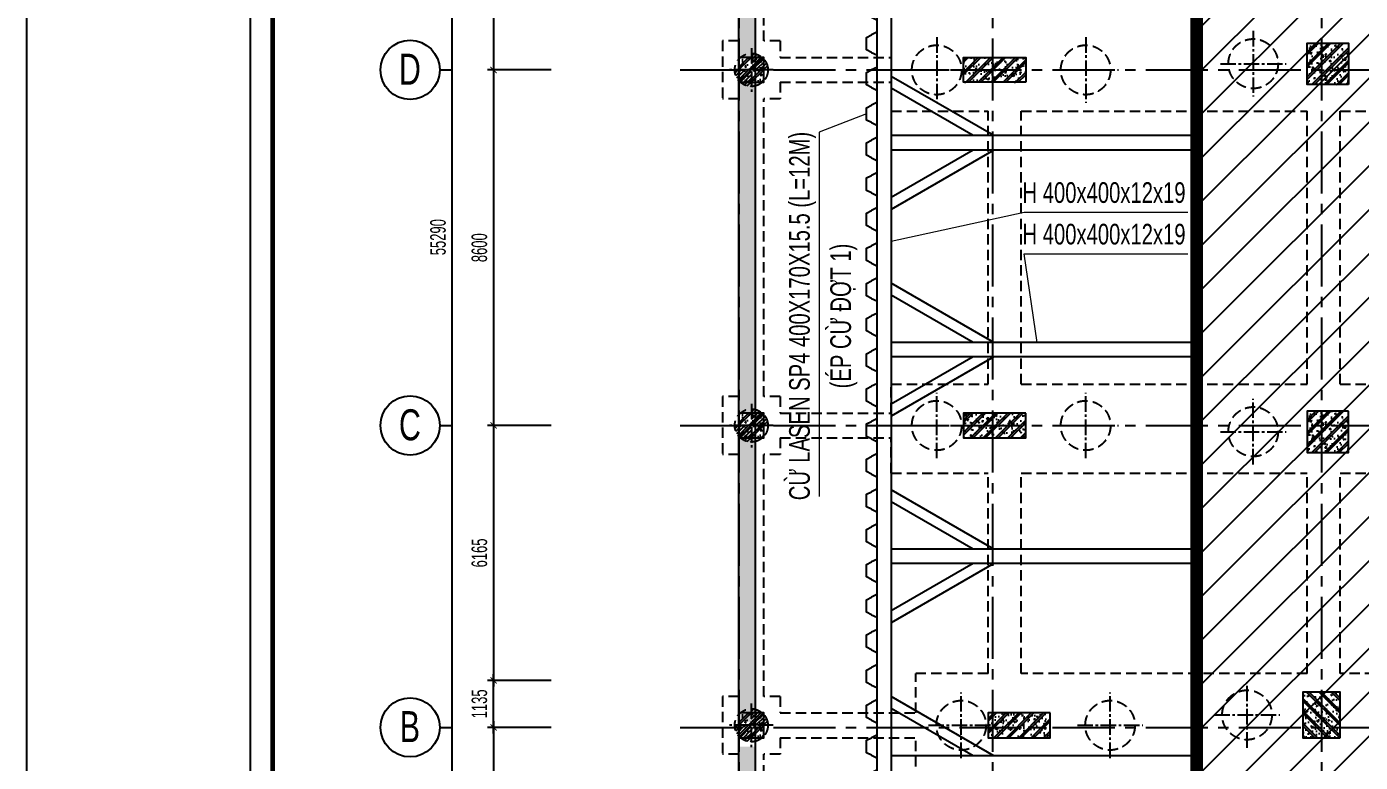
# Model space of a CAD drawing. Extents: x 71 to 3057337, y -14 to 345257.
# Drawn here: x 2905957 to 2938192, y 289360 to 307152 of the extents above; entities that cross this region are included whole.
import ezdxf
from ezdxf.enums import TextEntityAlignment as Align

# ---------------------------------------------------------------- set-up
doc = ezdxf.new("R2010")
doc.units = 0
doc.header["$LTSCALE"] = 1000
doc.header["$MEASUREMENT"] = 0
doc.header["$PDMODE"] = 3
doc.linetypes.add('CENTER2', pattern=[1.125, 0.75, -0.125, 0.125, -0.125])
doc.linetypes.add('HIDDEN', pattern=[0.375, 0.25, -0.125])
doc.layers.get('0').update_dxf_attribs({"linetype": 'CONTINUOUS'})
doc.layers.get('Defpoints').update_dxf_attribs({"linetype": 'CONTINUOUS'})
for name, color, linetype in [('03BORDER', 3, 'CONTINUOUS'), ('12CHI', 1, 'CONTINUOUS'), ('CDC-KHUNGTEN', 7, 'CONTINUOUS'), ('CDC.01.AXIS', 160, 'CENTER2'), ('CDC.02.DIM', 1, 'CONTINUOUS'), ('CDC.04.HIDDEN', 8, 'HIDDEN'), ('CDC.05.STEEL', 4, 'CONTINUOUS'), ('CDC.06.TEXT', 2, 'CONTINUOUS'), ('CDC.09.COLUMN', 4, 'CONTINUOUS'), ('CDC.10.HATCH', 9, 'CONTINUOUS'), ('CDC.14.STEELNUM', 2, 'CONTINUOUS'), ('CDC.16.BIGTEXT', 6, 'CONTINUOUS')]:
    doc.layers.add(name, color=color, linetype=linetype)
doc.layers.add('KCS_CHI', color=1, linetype='CONTINUOUS', lineweight=15)
doc.styles.add('ARIAL', font='arial.ttf', dxfattribs={"width": 0.6})
doc.dimstyles.new('D150', dxfattribs={"dimscale": 150, "dimtxt": 2.5, "dimasz": 1, "dimexe": 1, "dimexo": 0, "dimgap": 1, "dimtad": 1, "dimdec": 0, "dimdsep": 46, "dimtxsty": 'ARIAL', "dimblk": 'ARCHTICK', "dimcen": 1, "dimdle": 1, "dimclrd": 1, "dimclre": 1, "dimclrt": 2, "dimadec": 0, "dimazin": 0, "dimtfac": 0.00072, "dimtdec": 0, "dimtix": 1, "dimtmove": 2, "dimatfit": 3, "dimldrblk": 'ARCHTICK', "dimfxl": 1, "dimtolj": 1, "dimlwd": -1, "dimlwe": -1, "dimarcsym": 0})
pattern_1 = [(50, (-322187.27, 0), (358.63009, -31.376067), [37.5, -412.5]), (355, (-322187.27, 0), (-69.37567, 376.09607), [30, -330]), (100.4514, (-322157.4, -2.6), (289.25469, 344.71977), [31.870095, -350.571056]), (46.1842, (-322187.27, 100), (533.62052, -82.75951), [56.25, -618.75]), (96.6356, (-322142.8, 93.1), (467.33135, 487.05894), [47.80514, -525.8565]), (351.1842, (-322187.3, 100), (467.33097, 487.0593), [45, -495]), (21, (-322137.27, 75), (298.453526, -201.309445), [37.5, -412.5]), (326, (-322137.27, 75), (121.657666, 362.57502), [30, -330]), (71.4514, (-322112.4, 58.22), (420.111314, 161.26525), [31.870095, -350.571056]), (37.5, (-322187.27, 0), (6.079928, 166.446927), [0, -326, 0, -335, 0, -331.25]), (7.5, (-322187.27, 0), (131.534769, 197.205856), [0, -191, 0, -318.5, 0, -126.25]), (327.5, (-322298.77, 0), (266.911218, -11.277436), [0, -125, 0, -390, 0, -517.5]), (317.5, (-322348.77, 0), (291.593085, 50.05249), [0, -162.5, 0, -259, 0, -367.5]), (45, (-322187.27, 0), (-150.26019, 150.26019), []), (45, (-322187.27, 61.25), (-150.26019, 150.26019), [])]

# ---------------------------------------------------------------- blocks, each defined once
blk = doc.blocks.new('_ARCHTICK')
at = {"color": 0, "linetype": 'ByBlock', "const_width": 0.15}
blk.add_lwpolyline([(-0.5, -0.5), (0.5, 0.5)], dxfattribs=at)
blk = doc.blocks.new('*D284')
at = {"layer": 'CDC.02.DIM', "color": 1, "transparency": 16777216}
for p, q in [((2918635, 313406), (2917092, 313406)), ((2917242, 313556), (2917242, 305956)), ((2918635, 306106), (2917092, 306106))]:
    blk.add_line(p, q, dxfattribs=at)
at = {"layer": 'Defpoints', "color": 0, "transparency": 16777216}
for p in [(2918635, 313406), (2917242, 306106), (2918635, 306106)]:
    blk.add_point(p, dxfattribs=at)
at = {"layer": 'CDC.02.DIM', "color": 1, "transparency": 16777216, "xscale": 150, "yscale": 150, "zscale": 150}
for p, rotation in [((2917242, 313406), 90), ((2917242, 306106), 270)]:
    blk.add_blockref('_ARCHTICK', p, dxfattribs=dict(at, rotation=rotation))
at = {"layer": 'CDC.02.DIM', "color": 2, "transparency": 16777216, "insert": (2916900, 309756), "char_height": 375, "attachment_point": 5, "rotation": 90, "style": 'ARIAL'}
blk.add_mtext('\\A1;7300', dxfattribs=at)
blk = doc.blocks.new('*D285')
at = {"layer": 'CDC.02.DIM', "color": 1, "transparency": 16777216}
for p, q in [((2917242, 306256), (2917242, 297356)), ((2918635, 306106), (2917092, 306106)), ((2918635, 297506), (2917092, 297506))]:
    blk.add_line(p, q, dxfattribs=at)
at = {"layer": 'Defpoints', "color": 0, "transparency": 16777216}
for p in [(2918635, 306106), (2917242, 297506), (2918635, 297506)]:
    blk.add_point(p, dxfattribs=at)
at = {"layer": 'CDC.02.DIM', "color": 1, "transparency": 16777216, "xscale": 150, "yscale": 150, "zscale": 150}
for p, rotation in [((2917242, 306106), 90), ((2917242, 297506), 270)]:
    blk.add_blockref('_ARCHTICK', p, dxfattribs=dict(at, rotation=rotation))
at = {"layer": 'CDC.02.DIM', "color": 2, "transparency": 16777216, "insert": (2916900, 301806), "char_height": 375, "attachment_point": 5, "rotation": 90, "style": 'ARIAL'}
blk.add_mtext('\\A1;8600', dxfattribs=at)
blk = doc.blocks.new('*D286')
at = {"layer": 'CDC.02.DIM', "color": 1, "transparency": 16777216}
for p, q in [((2917242, 297656), (2917242, 291191)), ((2918635, 297506), (2917092, 297506)), ((2918635, 291341), (2917092, 291341))]:
    blk.add_line(p, q, dxfattribs=at)
at = {"layer": 'Defpoints', "color": 0, "transparency": 16777216}
for p in [(2918635, 297506), (2917242, 291341), (2918635, 291341)]:
    blk.add_point(p, dxfattribs=at)
at = {"layer": 'CDC.02.DIM', "color": 1, "transparency": 16777216, "xscale": 150, "yscale": 150, "zscale": 150}
for p, rotation in [((2917242, 297506), 90), ((2917242, 291341), 270)]:
    blk.add_blockref('_ARCHTICK', p, dxfattribs=dict(at, rotation=rotation))
at = {"layer": 'CDC.02.DIM', "color": 2, "transparency": 16777216, "insert": (2916900, 294424), "char_height": 375, "attachment_point": 5, "rotation": 90, "style": 'ARIAL'}
blk.add_mtext('\\A1;6165', dxfattribs=at)
blk = doc.blocks.new('*D287')
at = {"layer": 'CDC.02.DIM', "color": 1, "transparency": 16777216}
for p, q in [((2918635, 290206), (2917092, 290206)), ((2917242, 290356), (2917242, 282756)), ((2918635, 282906), (2917092, 282906))]:
    blk.add_line(p, q, dxfattribs=at)
at = {"layer": 'Defpoints', "color": 0, "transparency": 16777216}
for p in [(2918635, 290206), (2917242, 282906), (2918635, 282906)]:
    blk.add_point(p, dxfattribs=at)
at = {"layer": 'CDC.02.DIM', "color": 1, "transparency": 16777216, "xscale": 150, "yscale": 150, "zscale": 150}
for p, rotation in [((2917242, 290206), 90), ((2917242, 282906), 270)]:
    blk.add_blockref('_ARCHTICK', p, dxfattribs=dict(at, rotation=rotation))
at = {"layer": 'CDC.02.DIM', "color": 2, "transparency": 16777216, "insert": (2916900, 286556), "char_height": 375, "attachment_point": 5, "rotation": 90, "style": 'ARIAL'}
blk.add_mtext('\\A1;7300', dxfattribs=at)
blk = doc.blocks.new('*D288')
at = {"layer": 'CDC.02.DIM', "color": 1, "transparency": 16777216}
for p, q in [((2916242, 274266), (2916242, 329857)), ((2918635, 329707), (2916092, 329707)), ((2918635, 274416), (2916092, 274416))]:
    blk.add_line(p, q, dxfattribs=at)
at = {"layer": 'Defpoints', "color": 0, "transparency": 16777216}
for p in [(2916242, 329707), (2918635, 329707), (2918635, 274416)]:
    blk.add_point(p, dxfattribs=at)
at = {"layer": 'CDC.02.DIM', "color": 1, "transparency": 16777216, "xscale": 150, "yscale": 150, "zscale": 150}
for p, rotation in [((2916242, 329707), 90), ((2916242, 274416), 270)]:
    blk.add_blockref('_ARCHTICK', p, dxfattribs=dict(at, rotation=rotation))
at = {"layer": 'CDC.02.DIM', "color": 2, "transparency": 16777216, "insert": (2915900, 302061), "char_height": 375, "attachment_point": 5, "rotation": 90, "style": 'ARIAL'}
blk.add_mtext('\\A1;55290', dxfattribs=at)
blk = doc.blocks.new('*D276')
at = {"layer": 'CDC.02.DIM', "color": 1, "transparency": 16777216}
for p, q in [((2917242, 290056), (2917242, 291491)), ((2918635, 291341), (2917092, 291341)), ((2918635, 290206), (2917092, 290206))]:
    blk.add_line(p, q, dxfattribs=at)
at = {"layer": 'Defpoints', "color": 0, "transparency": 16777216}
for p in [(2917242, 291341), (2918635, 291341), (2918635, 290206)]:
    blk.add_point(p, dxfattribs=at)
at = {"layer": 'CDC.02.DIM', "color": 1, "transparency": 16777216, "xscale": 150, "yscale": 150, "zscale": 150}
for p, rotation in [((2917242, 291341), 90), ((2917242, 290206), 270)]:
    blk.add_blockref('_ARCHTICK', p, dxfattribs=dict(at, rotation=rotation))
at = {"layer": 'CDC.02.DIM', "color": 2, "transparency": 16777216, "insert": (2916900, 290774), "char_height": 375, "attachment_point": 5, "rotation": 90, "style": 'ARIAL'}
blk.add_mtext('\\A1;1135', dxfattribs=at)
blk = doc.blocks.new('7.95M')
at = {"layer": 'CDC.10.HATCH'}
h = blk.add_hatch(dxfattribs=at)
h.set_pattern_fill('CHAU-01', color=256, scale=80, style=0, pattern_type=2)
h.set_pattern_definition([(50, (-322187.27, -95344.57), (573.80815, -50.20171), [60, -660]), (355, (-322187.3, -95344.6), (-111.00107, 601.7537), [48, -528]), (100.4514, (-322139.46, -95348.76), (462.8075, 551.55163), [50.99215, -560.91369]), (46.1842, (-322187.3, -95184.6), (853.79284, -132.4152), [90, -990]), (96.6356, (-322116.1, -95195.6), (747.73016, 779.2943), [76.48823, -841.3704]), (351.1842, (-322187.3, -95184.6), (747.72956, 779.2949), [72, -792]), (21, (-322107.27, -95224.57), (477.52564, -322.09511), [60, -660]), (326, (-322107.3, -95224.6), (194.65227, 580.12004), [48, -528]), (71.4514, (-322067.5, -95251.4), (672.1781, 258.0244), [50.99215, -560.91369]), (37.5, (-322187.27, -95344.57), (9.727884, 266.315083), [0, -521.6, 0, -536, 0, -530]), (7.5, (-322187.27, -95344.57), (210.45563, 315.52937), [0, -305.6, 0, -509.6, 0, -202]), (327.5, (-322365.67, -95344.57), (427.05795, -18.043897), [0, -200, 0, -624, 0, -828]), (317.5, (-322445.67, -95344.57), (466.548935, 80.083986), [0, -260, 0, -414.4, 0, -588]), (45, (-322187.27, -95344.57), (-240.416306, 240.416306), []), (45, (-322187.27, -95246.57), (-240.416306, 240.416306), [])])
h.paths.add_polyline_path([(1412762, -68421), (1412362, -68421), (1412362, -72738), (1412762, -72738)])
h.paths.add_polyline_path([(1412762, -73338), (1412362, -73338), (1412362, -79897), (1412762, -79897)])
h.paths.add_polyline_path([(1412762, -80497), (1412362, -80497), (1412362, -87148), (1412762, -87148)])
h.paths.add_polyline_path([(1412762, -87748), (1412362, -87748), (1412362, -95748), (1412762, -95748)])
h.paths.add_polyline_path([(1412762, -96348), (1412362, -96348), (1412362, -103213), (1412762, -103213)])
h.paths.add_polyline_path([(1412762, -103813), (1412362, -103813), (1412362, -110158), (1412762, -110158)])
h = blk.add_hatch(dxfattribs=at)
h.set_pattern_fill('CHAU-01', color=256, scale=50, style=0, pattern_type=2)
h.set_pattern_definition([(50, (-322487.27, 0), (358.63009, -31.376067), [37.5, -412.5]), (355, (-322487.27, 0), (-69.37567, 376.09607), [30, -330]), (100.4514, (-322457.4, -2.6), (289.25469, 344.71977), [31.870095, -350.571056]), (46.1842, (-322487.27, 100), (533.62052, -82.75951), [56.25, -618.75]), (96.6356, (-322442.8, 93.1), (467.33135, 487.05894), [47.80514, -525.8565]), (351.1842, (-322487.3, 100), (467.33097, 487.0593), [45, -495]), (21, (-322437.27, 75), (298.453526, -201.309445), [37.5, -412.5]), (326, (-322437.27, 75), (121.657666, 362.57502), [30, -330]), (71.4514, (-322412.4, 58.22), (420.111314, 161.26525), [31.870095, -350.571056]), (37.5, (-322487.27, 0), (6.079928, 166.446927), [0, -326, 0, -335, 0, -331.25]), (7.5, (-322487.27, 0), (131.534769, 197.205856), [0, -191, 0, -318.5, 0, -126.25]), (327.5, (-322598.77, 0), (266.911218, -11.277436), [0, -125, 0, -390, 0, -517.5]), (317.5, (-322648.77, 0), (291.593085, 50.05249), [0, -162.5, 0, -259, 0, -367.5]), (45, (-322487.27, 0), (-150.26019, 150.26019), []), (45, (-322487.27, 61.25), (-150.26019, 150.26019), [])])
h.paths.add_polyline_path([(1426442, -86798), (1426092, -86798), (1426092, -87448), (1426442, -87448)])
h.paths.add_polyline_path([(1426442, -87448), (1426092, -87448), (1426092, -87798), (1426442, -87798)])
h.paths.add_polyline_path([(1427092, -87448), (1426442, -87448), (1426442, -87798), (1427092, -87798)])
h.paths.add_polyline_path([(1427092, -86798), (1426442, -86798), (1426442, -87448), (1427092, -87448)])
h = blk.add_hatch(dxfattribs=at)
h.set_pattern_fill('ANSI31', color=256, scale=500, style=0)
h.set_pattern_definition([(45, (-364002.844, -6063.22), (-44.1941738, 44.1941738), [])])
h.paths.add_polyline_path([(1412661, -87048), (1412661, -87448), (1413061, -87448, 0.414214)])
h.paths.add_polyline_path([(1412661, -87448), (1412261, -87448, 0.414214), (1412661, -87848)])
h = blk.add_hatch(dxfattribs=at)
h.set_pattern_fill('CHAU-01', color=256, scale=50, angle=270, style=0, pattern_type=2)
h.set_pattern_definition([(220, (3161718.52, -394468.87), (31.376067, -358.63009), [37.5, -412.5]), (275, (3161718.5, -394468.87), (-376.09607, 69.37567), [30, -330]), (169.5486, (3161721.13, -394498.76), (-344.71977, -289.25469), [31.870095, -350.571056]), (223.8158, (3161618.5, -394468.87), (82.75951, -533.62052), [56.25, -618.75]), (173.3644, (3161625.4, -394513.34), (-487.05894, -467.33135), [47.80514, -525.8565]), (278.8158, (3161618.5, -394468.9), (-487.0593, -467.33097), [45, -495]), (249, (3161643.52, -394518.87), (201.309445, -298.453526), [37.5, -412.5]), (304, (3161643.5, -394518.87), (-362.57502, -121.657666), [30, -330]), (198.5486, (3161660.3, -394543.74), (-161.26525, -420.111314), [31.870095, -350.571056]), (232.5, (3161718.52, -394468.87), (-166.446927, -6.079928), [0, -326, 0, -335, 0, -331.25]), (262.5, (3161718.52, -394468.87), (-197.205856, -131.534769), [0, -191, 0, -318.5, 0, -126.25]), (302.5, (3161718.52, -394357.37), (11.277436, -266.911218), [0, -125, 0, -390, 0, -517.5]), (312.5, (3161718.52, -394307.37), (-50.05249, -291.593085), [0, -162.5, 0, -259, 0, -367.5]), (225, (3161718.52, -394468.87), (-150.26019, 150.26019), []), (225, (3161657.27, -394468.87), (-150.26019, 150.26019), [])])
h.paths.add_polyline_path([(1412362, -87748), (1412962, -87748), (1412962, -87148), (1412362, -87148)])
h = blk.add_hatch(dxfattribs=at)
h.set_pattern_fill('CHAU-01', color=256, scale=50, style=0, pattern_type=2)
h.set_pattern_definition(pattern_1)
h.paths.add_polyline_path([(1419292, -87748), (1417902, -87748), (1417902, -87398), (1419292, -87398)])
h.paths.add_polyline_path([(1419292, -87398), (1417902, -87398), (1417902, -87148), (1419292, -87148)])
h.paths.add_polyline_path([(1417902, -87398), (1417792, -87398), (1417792, -87148), (1417902, -87148)])
h.paths.add_polyline_path([(1417902, -87748), (1417792, -87748), (1417792, -87398), (1417902, -87398)])
h = blk.add_hatch(dxfattribs=at)
h.set_pattern_fill('ANSI31', color=256, scale=500, style=0)
h.set_pattern_definition([(45, (-364002.84, -14663.35), (-44.1941738, 44.1941738), [])])
h.paths.add_polyline_path([(1412661, -95648), (1412661, -96048), (1413061, -96048, 0.414214)])
h.paths.add_polyline_path([(1412661, -96048), (1412261, -96048, 0.414214), (1412661, -96448)])
h = blk.add_hatch(dxfattribs=at)
h.set_pattern_fill('CHAU-01', color=256, scale=50, style=0, pattern_type=2)
h.set_pattern_definition([(50, (-322487.27, -8900), (358.63009, -31.376067), [37.5, -412.5]), (355, (-322487.27, -8900), (-69.37567, 376.09607), [30, -330]), (100.4514, (-322457.4, -8902.6), (289.25469, 344.71977), [31.870095, -350.571056]), (46.1842, (-322487.27, -8800), (533.62052, -82.75951), [56.25, -618.75]), (96.6356, (-322442.8, -8806.9), (467.33135, 487.05894), [47.80514, -525.8565]), (351.1842, (-322487.3, -8800), (467.33097, 487.0593), [45, -495]), (21, (-322437.27, -8825), (298.453526, -201.309445), [37.5, -412.5]), (326, (-322437.27, -8825), (121.657666, 362.57502), [30, -330]), (71.4514, (-322412.4, -8841.78), (420.111314, 161.26525), [31.870095, -350.571056]), (37.5, (-322487.27, -8900), (6.079928, 166.446927), [0, -326, 0, -335, 0, -331.25]), (7.5, (-322487.27, -8900), (131.534769, 197.205856), [0, -191, 0, -318.5, 0, -126.25]), (327.5, (-322598.77, -8900), (266.911218, -11.277436), [0, -125, 0, -390, 0, -517.5]), (317.5, (-322648.77, -8900), (291.593085, 50.05249), [0, -162.5, 0, -259, 0, -367.5]), (45, (-322487.27, -8900), (-150.26019, 150.26019), []), (45, (-322487.27, -8838.75), (-150.26019, 150.26019), [])])
h.paths.add_polyline_path([(1426442, -95698), (1426092, -95698), (1426092, -96348), (1426442, -96348)])
h.paths.add_polyline_path([(1426442, -96348), (1426092, -96348), (1426092, -96698), (1426442, -96698)])
h.paths.add_polyline_path([(1427092, -96348), (1426442, -96348), (1426442, -96698), (1427092, -96698)])
h.paths.add_polyline_path([(1427092, -95698), (1426442, -95698), (1426442, -96348), (1427092, -96348)])
h = blk.add_hatch(dxfattribs=at)
h.set_pattern_fill('CHAU-01', color=256, scale=50, angle=270, style=0, pattern_type=2)
h.set_pattern_definition([(220, (3161718.52, -403069), (31.376067, -358.63009), [37.5, -412.5]), (275, (3161718.5, -403069), (-376.09607, 69.37567), [30, -330]), (169.5486, (3161721.13, -403098.9), (-344.71977, -289.25469), [31.870095, -350.571056]), (223.8158, (3161618.5, -403069), (82.75951, -533.62052), [56.25, -618.75]), (173.3644, (3161625.4, -403113.47), (-487.05894, -467.33135), [47.80514, -525.8565]), (278.8158, (3161618.5, -403069), (-487.0593, -467.33097), [45, -495]), (249, (3161643.52, -403119), (201.309445, -298.453526), [37.5, -412.5]), (304, (3161643.5, -403119), (-362.57502, -121.657666), [30, -330]), (198.5486, (3161660.3, -403143.87), (-161.26525, -420.111314), [31.870095, -350.571056]), (232.5, (3161718.52, -403069), (-166.446927, -6.079928), [0, -326, 0, -335, 0, -331.25]), (262.5, (3161718.52, -403069), (-197.205856, -131.534769), [0, -191, 0, -318.5, 0, -126.25]), (302.5, (3161718.52, -402957.5), (11.277436, -266.911218), [0, -125, 0, -390, 0, -517.5]), (312.5, (3161718.52, -402907.5), (-50.05249, -291.593085), [0, -162.5, 0, -259, 0, -367.5]), (225, (3161718.52, -403069), (-150.26019, 150.26019), []), (225, (3161657.27, -403069), (-150.26019, 150.26019), [])])
h.paths.add_polyline_path([(1412362, -96348), (1412962, -96348), (1412962, -95748), (1412362, -95748)])
h = blk.add_hatch(dxfattribs=at)
h.set_pattern_fill('CHAU-01', color=256, scale=50, style=0, pattern_type=2)
h.set_pattern_definition(pattern_1)
h.paths.add_polyline_path([(1419292, -95748), (1417902, -95748), (1417902, -96098), (1419292, -96098)])
h.paths.add_polyline_path([(1419292, -96098), (1417902, -96098), (1417902, -96348), (1419292, -96348)])
h.paths.add_polyline_path([(1417902, -96098), (1417792, -96098), (1417792, -96348), (1417902, -96348)])
h.paths.add_polyline_path([(1417902, -95748), (1417792, -95748), (1417792, -96098), (1417902, -96098)])
h = blk.add_hatch(dxfattribs=at)
h.set_pattern_fill('CHAU-01', color=256, scale=50, style=0, pattern_type=2)
h.set_pattern_definition([(310, (-338987.27, -183495.4), (358.63009, 31.376067), [37.5, -412.5]), (5, (-338987.27, -183495.4), (-69.37567, -376.09607), [30, -330]), (259.5486, (-338957.4, -183492.77), (289.25469, -344.71977), [31.870095, -350.571056]), (313.8158, (-338987.27, -183595.4), (533.62052, 82.75951), [56.25, -618.75]), (263.3644, (-338942.8, -183588.5), (467.33135, -487.05894), [47.80514, -525.8565]), (8.8158, (-338987.3, -183595.4), (467.33097, -487.0593), [45, -495]), (339, (-338937.27, -183570.4), (298.453526, 201.309445), [37.5, -412.5]), (34, (-338937.27, -183570.4), (121.657666, -362.57502), [30, -330]), (288.5486, (-338912.4, -183553.6), (420.111314, -161.26525), [31.870095, -350.571056]), (322.5, (-338987.27, -183495.39), (6.079928, -166.446927), [0, -326, 0, -335, 0, -331.25]), (352.5, (-338987.27, -183495.39), (131.534769, -197.205856), [0, -191, 0, -318.5, 0, -126.25]), (32.5, (-339098.77, -183495.39), (266.911218, 11.277436), [0, -125, 0, -390, 0, -517.5]), (42.5, (-339148.77, -183495.39), (291.593085, -50.05249), [0, -162.5, 0, -259, 0, -367.5]), (315, (-338987.27, -183495.39), (-150.26019, -150.26019), []), (315, (-338987.27, -183556.64), (-150.26019, -150.26019), [])])
h.paths.add_polyline_path([(1426442, -103598), (1425992, -103598), (1425992, -103348), (1426442, -103348)])
h.paths.add_polyline_path([(1426442, -103348), (1425992, -103348), (1425992, -102498), (1426442, -102498)])
h.paths.add_polyline_path([(1426892, -103348), (1426442, -103348), (1426442, -102498), (1426892, -102498)])
h.paths.add_polyline_path([(1426892, -103598), (1426442, -103598), (1426442, -103348), (1426892, -103348)])
h = blk.add_hatch(dxfattribs=at)
h.set_pattern_fill('ANSI31', color=256, scale=500, style=0)
h.set_pattern_definition([(45, (-364003.82, -21913.464), (-44.1941738, 44.1941738), [])])
h.paths.add_polyline_path([(1412660, -102898), (1412660, -103298), (1413060, -103298, 0.414214)])
h.paths.add_polyline_path([(1412660, -103298), (1412260, -103298, 0.414214), (1412660, -103698)])
h = blk.add_hatch(dxfattribs=at)
h.set_pattern_fill('CHAU-01', color=256, scale=50, angle=270, style=0, pattern_type=2)
h.set_pattern_definition([(220, (3161717.54, -410319.12), (31.376067, -358.63009), [37.5, -412.5]), (275, (3161717.54, -410319.1), (-376.09607, 69.37567), [30, -330]), (169.5486, (3161720.15, -410349), (-344.71977, -289.25469), [31.870095, -350.571056]), (223.8158, (3161617.54, -410319.1), (82.75951, -533.62052), [56.25, -618.75]), (173.3644, (3161624.44, -410363.6), (-487.05894, -467.33135), [47.80514, -525.8565]), (278.8158, (3161617.54, -410319.1), (-487.0593, -467.33097), [45, -495]), (249, (3161642.54, -410369.12), (201.309445, -298.453526), [37.5, -412.5]), (304, (3161642.54, -410369.1), (-362.57502, -121.657666), [30, -330]), (198.5486, (3161659.3, -410394), (-161.26525, -420.111314), [31.870095, -350.571056]), (232.5, (3161717.54, -410319.12), (-166.446927, -6.079928), [0, -326, 0, -335, 0, -331.25]), (262.5, (3161717.54, -410319.12), (-197.205856, -131.534769), [0, -191, 0, -318.5, 0, -126.25]), (302.5, (3161717.54, -410207.62), (11.277436, -266.911218), [0, -125, 0, -390, 0, -517.5]), (312.5, (3161717.54, -410157.62), (-50.05249, -291.593085), [0, -162.5, 0, -259, 0, -367.5]), (225, (3161717.54, -410319.12), (-150.26019, 150.26019), []), (225, (3161656.29, -410319.12), (-150.26019, 150.26019), [])])
h.paths.add_polyline_path([(1412361, -103598), (1412961, -103598), (1412961, -102998), (1412361, -102998)])
h = blk.add_hatch(dxfattribs=at)
h.set_pattern_fill('CHAU-01', color=256, scale=50, style=0, pattern_type=2)
h.set_pattern_definition(pattern_1)
h.paths.add_polyline_path([(1419883, -102998), (1418492, -102998), (1418492, -103348), (1419883, -103348)])
h.paths.add_polyline_path([(1419883, -103348), (1418492, -103348), (1418492, -103598), (1419883, -103598)])
h.paths.add_polyline_path([(1418492, -103348), (1418383, -103348), (1418383, -103598), (1418492, -103598)])
h.paths.add_polyline_path([(1418492, -102998), (1418383, -102998), (1418383, -103348), (1418492, -103348)])
at = {"layer": 'CDC.01.AXIS', "ltscale": 2}
for p, q in [((1412362, -61938), (1412362, -120474)), ((1418492, -61938), (1418492, -120474)), ((1426442, -61938), (1426442, -120474)), ((1410944, -87448), (1517957, -87448)), ((1410944, -96048), (1517957, -96048)), ((1410944, -103348), (1517957, -103348))]:
    blk.add_line(p, q, dxfattribs=at)
at = {"layer": 'CDC.01.AXIS', "ltscale": 0.5}
for p, q in [((1417142, -86656), (1417142, -88240)), ((1420742, -86656), (1420742, -88240)), ((1424792, -86506), (1424792, -88090)), ((1412661, -86920), (1412661, -87976)), ((1424000, -87298), (1425584, -87298)), ((1413189, -87448), (1412133, -87448)), ((1416350, -87448), (1417934, -87448)), ((1419950, -87448), (1421534, -87448)), ((1417142, -96840), (1417142, -95256)), ((1420742, -96840), (1420742, -95256)), ((1424792, -96990), (1424792, -95406)), ((1412661, -95520), (1412661, -96576)), ((1413189, -96048), (1412133, -96048)), ((1416350, -96048), (1417934, -96048)), ((1419950, -96048), (1421534, -96048)), ((1424000, -96198), (1425584, -96198)), ((1417733, -104090), (1417733, -102506)), ((1421333, -104090), (1421333, -102506)), ((1424642, -103840), (1424642, -102256)), ((1412660, -102770), (1412660, -103826)), ((1423850, -103048), (1425434, -103048)), ((1413188, -103298), (1412132, -103298)), ((1416941, -103298), (1418525, -103298)), ((1420541, -103298), (1422125, -103298))]:
    blk.add_line(p, q, dxfattribs=at)
at = {"layer": 'CDC.04.HIDDEN'}
for p, q in [((1412962, -86748), (1412962, -80898)), ((1416042, -86298), (1416042, -87148)), ((1412362, -86748), (1411961, -86748)), ((1411961, -86748), (1411961, -88148)), ((1413361, -86748), (1412962, -86748)), ((1413361, -86748), (1413361, -87148)), ((1413361, -87148), (1416042, -87148)), ((1413361, -87748), (1413361, -88148)), ((1413361, -87748), (1416042, -87748)), ((1416042, -87748), (1416042, -88448)), ((1412362, -88148), (1411961, -88148)), ((1413361, -88148), (1412962, -88148)), ((1412962, -95348), (1412962, -88148)), ((1416042, -88448), (1418382, -88448)), ((1418382, -95048), (1418382, -88448)), ((1419182, -95048), (1419182, -88448)), ((1419182, -88448), (1426092, -88448)), ((1426092, -95048), (1426092, -88448)), ((1426892, -95048), (1426892, -88448)), ((1426892, -88448), (1429392, -88448)), ((1416042, -95748), (1416042, -95048)), ((1416042, -95048), (1418382, -95048)), ((1419182, -95048), (1426092, -95048)), ((1426892, -95048), (1429392, -95048)), ((1412362, -95348), (1411961, -95348)), ((1411961, -95348), (1411961, -96748)), ((1413361, -95348), (1412962, -95348)), ((1413361, -95348), (1413361, -95748)), ((1413361, -95748), (1416042, -95748)), ((1413361, -96348), (1413361, -96748)), ((1413361, -96348), (1416042, -96348)), ((1416042, -97198), (1416042, -96348)), ((1412362, -96748), (1411961, -96748)), ((1413361, -96748), (1412962, -96748)), ((1412962, -102598), (1412962, -96748)), ((1416042, -97198), (1418382, -97198)), ((1418382, -102048), (1418382, -97198)), ((1419182, -102048), (1419182, -97198)), ((1419182, -97198), (1426092, -97198)), ((1426092, -102048), (1426092, -97198)), ((1426892, -102048), (1426892, -97198)), ((1426892, -97198), (1429392, -97198)), ((1416633, -102998), (1416633, -102048)), ((1418382, -102048), (1416633, -102048)), ((1426092, -102048), (1419182, -102048)), ((1429242, -102048), (1426892, -102048)), ((1412362, -102598), (1411960, -102598)), ((1411960, -102598), (1411960, -103998)), ((1413360, -102598), (1412962, -102598)), ((1413360, -102598), (1413360, -102998)), ((1413360, -102998), (1416633, -102998)), ((1413360, -103598), (1413360, -103998)), ((1413360, -103598), (1416633, -103598)), ((1416633, -104298), (1416633, -103598)), ((1412362, -103998), (1411960, -103998)), ((1413360, -103998), (1412962, -103998)), ((1412962, -109758), (1412962, -103998))]:
    blk.add_line(p, q, dxfattribs=at)
for centre, radius in [((1424792, -87298), 600), ((1417142, -87448), 600), ((1420742, -87448), 600), ((1412661, -87448), 400), ((1412661, -96048), 400), ((1417142, -96048), 600), ((1420742, -96048), 600), ((1424792, -96198), 600), ((1424642, -103048), 600), ((1417733, -103298), 600), ((1421333, -103298), 600), ((1412660, -103298), 400)]:
    blk.add_circle(centre, radius, dxfattribs=at)
at = {"layer": 'CDC.09.COLUMN'}
for p, q in [((1412362, -119137), (1412362, -67821)), ((1412762, -118537), (1412762, -67979))]:
    blk.add_line(p, q, dxfattribs=at)
at = {"layer": 'CDC.09.COLUMN', "ltscale": 2000}
for points in [[(1427092, -87798), (1426092, -87798), (1426092, -86798), (1427092, -86798)], [(1412362, -87148), (1412362, -87748), (1412962, -87748), (1412962, -87148)], [(1419292, -87748), (1417792, -87748), (1417792, -87148), (1419292, -87148)], [(1427092, -95698), (1426092, -95698), (1426092, -96698), (1427092, -96698)], [(1412362, -95748), (1412362, -96348), (1412962, -96348), (1412962, -95748)], [(1419292, -95748), (1417792, -95748), (1417792, -96348), (1419292, -96348)], [(1426892, -103598), (1426892, -102498), (1425992, -102498), (1425992, -103598)], [(1412361, -102998), (1412361, -103598), (1412961, -103598), (1412961, -102998)], [(1419883, -102998), (1418383, -102998), (1418383, -103598), (1419883, -103598)]]:
    blk.add_lwpolyline(points, close=True, dxfattribs=at)
blk = doc.blocks.new('KHUNG TEN')
at = {"layer": 'CDC-KHUNGTEN', "color": 8}
blk.add_lwpolyline([(75096, 1100), (83000, 1100), (83000, 58300), (3000, 58300), (3000, 1100), (75096, 1100)], dxfattribs=at)
at = {"layer": 'CDC-KHUNGTEN', "color": 255, "lineweight": 60}
blk.add_lwpolyline([(74900, 1400), (74900, 58000), (3300, 58000), (3300, 1400), (74900, 1400)], close=True, dxfattribs=at)
at = {"layer": 'Defpoints', "color": 1, "ltscale": 0.2}
blk.add_lwpolyline([(0, 0), (0, 59400), (84100, 59400), (84100, 0), (0, 0)], close=True, dxfattribs=at)

msp = doc.modelspace()

# ---------------------------------------------------------------- hatches: boundary and pattern name
at = {"layer": 'CDC.10.HATCH'}
h = msp.add_hatch(dxfattribs=at)
h.set_pattern_fill('ANSI31', color=256, scale=6000, style=0)
h.set_pattern_definition([(45, (6046.44, 116416.5), (-530.33009, 530.33009), [])])
h.paths.add_polyline_path([(3014304.1, 316190.9), (2934235.7, 316190.9), (2934235.7, 287145.7), (3014304.1, 287145.7)])
h.paths.add_polyline_path([(2958056.3, 300307.1), (2989134.8, 300307.1), (2989134.8, 303623.8), (2958056.3, 303623.8)], flags=24)

# ---------------------------------------------------------------- linework, layer by layer
at = {"layer": '12CHI'}
for p, q in [((2915940, 306106.3), (2916241.9, 306106.3)), ((2915940, 297506.3), (2916241.9, 297506.3)), ((2915940, 290206.3), (2916241.9, 290206.3))]:
    msp.add_line(p, q, dxfattribs=at)
for centre in [(2915224.2, 306106.3), (2915224.2, 297506.3), (2915224.2, 290206.3)]:
    msp.add_circle(centre, 715.9, dxfattribs=at)
at = {"layer": 'CDC.05.STEEL', "linetype": 'Continuous'}
for p, q in [((2926504.2, 324116), (2926504.2, 279496.5)), ((2926854.2, 323766), (2926854.2, 279846.5))]:
    msp.add_line(p, q, dxfattribs=at)
at = {"layer": 'CDC.05.STEEL', "color": 4}
for p, q in [((2929337.3, 304516.9), (2926854.2, 305949.7)), ((2928837, 304516.9), (2926854.2, 305661.1)), ((2934235.7, 304516.9), (2926854.2, 304516.9)), ((2934235.7, 304166.9), (2926854.2, 304166.9)), ((2928837, 304166.9), (2926854.2, 303022.8)), ((2929337.3, 304166.9), (2926854.2, 302734.2)), ((2929337.3, 299516.9), (2926854.2, 300949.7)), ((2928837, 299516.9), (2926854.2, 300661.1)), ((2934235.7, 299516.9), (2926854.2, 299516.9)), ((2934235.7, 299166.9), (2926854.2, 299166.9)), ((2928837, 299166.9), (2926854.2, 298022.8)), ((2929337.3, 299166.9), (2926854.2, 297734.2)), ((2929337.3, 294516.9), (2926854.2, 295949.7)), ((2928837, 294516.9), (2926854.2, 295661.1)), ((2934235.7, 294516.9), (2926854.2, 294516.9)), ((2934235.7, 294166.9), (2926854.2, 294166.9)), ((2928837, 294166.9), (2926854.2, 293022.8)), ((2929337.3, 294166.9), (2926854.2, 292734.2)), ((2929337.3, 289516.9), (2926854.2, 290949.7)), ((2928837, 289516.9), (2926854.2, 290661.1)), ((2934235.7, 289516.9), (2926854.2, 289516.9))]:
    msp.add_line(p, q, dxfattribs=at)
at = {"layer": 'CDC.05.STEEL', "color": 4, "ltscale": 1000}
for points in [[(2926379.2, 307380.6), (2926504.2, 307318.1), (2926504.2, 307318.1), (2926504.2, 307018.1), (2926504.2, 307018.1), (2926379.2, 306955.6)], [(2926379.2, 306530.6), (2926254.2, 306593.1), (2926254.2, 306593.1), (2926254.2, 306893.1), (2926254.2, 306893.1), (2926379.2, 306955.6)], [(2926379.2, 306530.6), (2926254.2, 306593.1), (2926254.2, 306593.1), (2926254.2, 306893.1), (2926254.2, 306893.1), (2926379.2, 306955.6)], [(2926379.2, 306530.6), (2926504.2, 306468.1), (2926504.2, 306468.1), (2926504.2, 306168.1), (2926504.2, 306168.1), (2926379.2, 306105.6)], [(2926379.2, 305680.6), (2926254.2, 305743.1), (2926254.2, 305743.1), (2926254.2, 306043.1), (2926254.2, 306043.1), (2926379.2, 306105.6)], [(2926379.2, 305680.6), (2926504.2, 305618.1), (2926504.2, 305618.1), (2926504.2, 305318.1), (2926504.2, 305318.1), (2926379.2, 305255.6)], [(2926379.2, 304830.6), (2926254.2, 304893.1), (2926254.2, 304893.1), (2926254.2, 305193.1), (2926254.2, 305193.1), (2926379.2, 305255.6)], [(2926379.2, 304830.6), (2926504.2, 304768.1), (2926504.2, 304768.1), (2926504.2, 304468.1), (2926504.2, 304468.1), (2926379.2, 304405.6)], [(2926379.2, 303980.6), (2926254.2, 304043.1), (2926254.2, 304043.1), (2926254.2, 304343.1), (2926254.2, 304343.1), (2926379.2, 304405.6)], [(2926379.2, 303980.6), (2926504.2, 303918.1), (2926504.2, 303918.1), (2926504.2, 303618.1), (2926504.2, 303618.1), (2926379.2, 303555.6)], [(2926379.2, 303130.6), (2926254.2, 303193.1), (2926254.2, 303193.1), (2926254.2, 303493.1), (2926254.2, 303493.1), (2926379.2, 303555.6)], [(2926379.2, 303130.6), (2926504.2, 303068.1), (2926504.2, 303068.1), (2926504.2, 302768.1), (2926504.2, 302768.1), (2926379.2, 302705.6)], [(2926379.2, 303130.6), (2926504.2, 303068.1), (2926504.2, 303068.1), (2926504.2, 302768.1), (2926504.2, 302768.1), (2926379.2, 302705.6)], [(2926379.2, 302280.6), (2926254.2, 302343.1), (2926254.2, 302343.1), (2926254.2, 302643.1), (2926254.2, 302643.1), (2926379.2, 302705.6)], [(2926379.2, 302280.6), (2926254.2, 302343.1), (2926254.2, 302343.1), (2926254.2, 302643.1), (2926254.2, 302643.1), (2926379.2, 302705.6)], [(2926379.2, 302280.6), (2926254.2, 302343.1), (2926254.2, 302343.1), (2926254.2, 302643.1), (2926254.2, 302643.1), (2926379.2, 302705.6)], [(2926504.2, 302949.3), (2926504.2, 302768.1), (2926504.2, 302768.1), (2926379.2, 302705.6)], [(2926379.2, 302280.6), (2926504.2, 302218.1), (2926504.2, 302218.1), (2926504.2, 301918.1), (2926504.2, 301918.1), (2926379.2, 301855.6)], [(2926379.2, 302280.6), (2926504.2, 302218.1), (2926504.2, 302218.1), (2926504.2, 301918.1), (2926504.2, 301918.1), (2926379.2, 301855.6)], [(2926379.2, 301430.6), (2926254.2, 301493.1), (2926254.2, 301493.1), (2926254.2, 301793.1), (2926254.2, 301793.1), (2926379.2, 301855.6)], [(2926379.2, 301430.6), (2926504.2, 301368.1), (2926504.2, 301368.1), (2926504.2, 301068.1), (2926504.2, 301068.1), (2926379.2, 301005.6)], [(2926379.2, 300580.6), (2926254.2, 300643.1), (2926254.2, 300643.1), (2926254.2, 300943.1), (2926254.2, 300943.1), (2926379.2, 301005.6)], [(2926379.2, 300580.6), (2926254.2, 300643.1), (2926254.2, 300643.1), (2926254.2, 300943.1), (2926254.2, 300943.1), (2926379.2, 301005.6)], [(2926379.2, 300580.6), (2926504.2, 300518.1), (2926504.2, 300518.1), (2926504.2, 300218.1), (2926504.2, 300218.1), (2926379.2, 300155.6)], [(2926379.2, 299730.6), (2926254.2, 299793.1), (2926254.2, 299793.1), (2926254.2, 300093.1), (2926254.2, 300093.1), (2926379.2, 300155.6)], [(2926379.2, 299730.6), (2926504.2, 299668.1), (2926504.2, 299668.1), (2926504.2, 299368.1), (2926504.2, 299368.1), (2926379.2, 299305.6)], [(2926379.2, 298880.6), (2926254.2, 298943.1), (2926254.2, 298943.1), (2926254.2, 299243.1), (2926254.2, 299243.1), (2926379.2, 299305.6)], [(2926379.2, 298880.6), (2926504.2, 298818.1), (2926504.2, 298818.1), (2926504.2, 298518.1), (2926504.2, 298518.1), (2926379.2, 298455.6)], [(2926379.2, 298030.6), (2926254.2, 298093.1), (2926254.2, 298093.1), (2926254.2, 298393.1), (2926254.2, 298393.1), (2926379.2, 298455.6)], [(2926379.2, 298030.6), (2926504.2, 297968.1), (2926504.2, 297968.1), (2926504.2, 297668.1), (2926504.2, 297668.1), (2926379.2, 297605.6)], [(2926379.2, 297180.6), (2926254.2, 297243.1), (2926254.2, 297243.1), (2926254.2, 297543.1), (2926254.2, 297543.1), (2926379.2, 297605.6)], [(2926379.2, 297180.6), (2926504.2, 297118.1), (2926504.2, 297118.1), (2926504.2, 296818.1), (2926504.2, 296818.1), (2926379.2, 296755.6)], [(2926379.2, 297180.6), (2926504.2, 297118.1), (2926504.2, 297118.1), (2926504.2, 296818.1), (2926504.2, 296818.1), (2926379.2, 296755.6)], [(2926504.2, 296999.3), (2926504.2, 296818.1), (2926504.2, 296818.1), (2926379.2, 296755.6)], [(2926504.2, 296999.3), (2926504.2, 296818.1), (2926504.2, 296818.1), (2926379.2, 296755.6)], [(2926379.2, 296330.6), (2926254.2, 296393.1), (2926254.2, 296393.1), (2926254.2, 296693.1), (2926254.2, 296693.1), (2926379.2, 296755.6)], [(2926379.2, 296330.6), (2926254.2, 296393.1), (2926254.2, 296393.1), (2926254.2, 296693.1), (2926254.2, 296693.1), (2926379.2, 296755.6)], [(2926379.2, 296330.6), (2926254.2, 296393.1), (2926254.2, 296393.1), (2926254.2, 296693.1), (2926254.2, 296693.1), (2926379.2, 296755.6)], [(2926379.2, 296330.6), (2926254.2, 296393.1), (2926254.2, 296393.1), (2926254.2, 296693.1), (2926254.2, 296693.1), (2926379.2, 296755.6)], [(2926379.2, 296330.6), (2926504.2, 296268.1), (2926504.2, 296268.1), (2926504.2, 295968.1), (2926504.2, 295968.1), (2926379.2, 295905.6)], [(2926379.2, 295480.6), (2926254.2, 295543.1), (2926254.2, 295543.1), (2926254.2, 295843.1), (2926254.2, 295843.1), (2926379.2, 295905.6)], [(2926379.2, 295480.6), (2926504.2, 295418.1), (2926504.2, 295418.1), (2926504.2, 295118.1), (2926504.2, 295118.1), (2926379.2, 295055.6)], [(2926379.2, 294630.6), (2926254.2, 294693.1), (2926254.2, 294693.1), (2926254.2, 294993.1), (2926254.2, 294993.1), (2926379.2, 295055.6)], [(2926379.2, 294630.6), (2926504.2, 294568.1), (2926504.2, 294568.1), (2926504.2, 294268.1), (2926504.2, 294268.1), (2926379.2, 294205.6)], [(2926379.2, 293780.6), (2926254.2, 293843.1), (2926254.2, 293843.1), (2926254.2, 294143.1), (2926254.2, 294143.1), (2926379.2, 294205.6)], [(2926379.2, 293780.6), (2926504.2, 293718.1), (2926504.2, 293718.1), (2926504.2, 293418.1), (2926504.2, 293418.1), (2926379.2, 293355.6)], [(2926379.2, 292930.6), (2926254.2, 292993.1), (2926254.2, 292993.1), (2926254.2, 293293.1), (2926254.2, 293293.1), (2926379.2, 293355.6)], [(2926379.2, 292930.6), (2926504.2, 292868.1), (2926504.2, 292868.1), (2926504.2, 292568.1), (2926504.2, 292568.1), (2926379.2, 292505.6)], [(2926379.2, 292080.6), (2926254.2, 292143.1), (2926254.2, 292143.1), (2926254.2, 292443.1), (2926254.2, 292443.1), (2926379.2, 292505.6)], [(2926379.2, 292080.6), (2926254.2, 292143.1), (2926254.2, 292143.1), (2926254.2, 292443.1), (2926254.2, 292443.1), (2926379.2, 292505.6)], [(2926379.2, 292080.6), (2926504.2, 292018.1), (2926504.2, 292018.1), (2926504.2, 291718.1), (2926504.2, 291718.1), (2926379.2, 291655.6)], [(2926379.2, 291230.6), (2926254.2, 291293.1), (2926254.2, 291293.1), (2926254.2, 291593.1), (2926254.2, 291593.1), (2926379.2, 291655.6)], [(2926379.2, 291230.6), (2926504.2, 291168.1), (2926504.2, 291168.1), (2926504.2, 290868.1), (2926504.2, 290868.1), (2926379.2, 290805.6)], [(2926379.2, 290380.6), (2926254.2, 290443.1), (2926254.2, 290443.1), (2926254.2, 290743.1), (2926254.2, 290743.1), (2926379.2, 290805.6)], [(2926379.2, 290380.6), (2926504.2, 290318.1), (2926504.2, 290318.1), (2926504.2, 290018.1), (2926504.2, 290018.1), (2926379.2, 289955.6)], [(2926379.2, 289530.6), (2926254.2, 289593.1), (2926254.2, 289593.1), (2926254.2, 289893.1), (2926254.2, 289893.1), (2926379.2, 289955.6)], [(2926379.2, 289530.6), (2926504.2, 289468.1), (2926504.2, 289468.1), (2926504.2, 289168.1), (2926504.2, 289168.1), (2926379.2, 289105.6)]]:
    msp.add_lwpolyline(points, dxfattribs=at)
at = {"layer": 'CDC.14.STEELNUM', "const_width": 300}
msp.add_lwpolyline([(2934235.7, 316190.9), (3014304.1, 316190.9), (3014304.1, 287145.7), (2934235.7, 287145.7), (2934235.7, 316190.9)], dxfattribs=at)
at = {"layer": 'KCS_CHI'}
for points in [[(2926254.2, 305043.1), (2925112, 304601.2), (2925112, 295788.4)], [(2926854.2, 301968.3), (2930064.2, 302663.5), (2934019.1, 302663.5)], [(2930378.8, 299516.9), (2930064.2, 301658.2), (2934019.1, 301658.2)]]:
    msp.add_lwpolyline(points, dxfattribs=at)

# ---------------------------------------------------------------- block references
at = {"layer": '03BORDER'}
msp.add_blockref('7.95M', (1510811.7, 393553.9), dxfattribs=at)
at = {"layer": 'CDC.06.TEXT', "xscale": 1.799999996948813, "yscale": 1.799999996948813, "zscale": 1.799999996948813}
msp.add_blockref('KHUNG TEN', (2905956.6, 238336.7), dxfattribs=at)

# ---------------------------------------------------------------- texts
at = {"layer": 'CDC.06.TEXT', "color": 2, "style": 'ARIAL', "width": 0.7}
for s, p in [('CỪ LASEN SP4 400X170X15.5 (L=12M)', (2924635.5, 300154)), ('(ÉP CỪ ĐỢT 1)', (2925631.1, 300154))]:
    msp.add_text(s, height=500, rotation=90, dxfattribs=at).set_placement(p, align=Align.MIDDLE_CENTER)
for p in [(2931997.4, 303140), (2931997.4, 302134.7)]:
    msp.add_text('H 400x400x12x19', height=500, dxfattribs=at).set_placement(p, align=Align.MIDDLE_CENTER)
at = {"layer": 'CDC.16.BIGTEXT', "char_height": 750, "width": 696.96, "attachment_point": 2, "line_spacing_factor": 0.938532}
for s, insert in [('{\\fArial|b0|i0|c0|p34;\\W0.7;D}', (2915219.5, 306498.8)), ('{\\fArial|b0|i0|c0|p34;\\W0.7;C}', (2915219.5, 297898.8)), ('{\\fArial|b0|i0|c0|p34;\\W0.7;B}', (2915219.5, 290598.8))]:
    msp.add_mtext(s, dxfattribs=dict(at, insert=insert))

# ---------------------------------------------------------------- dimensions: what is measured, and where the dimension line sits
at = {"layer": 'CDC.02.DIM'}
for base, p1, p2, picture, middle in [((2916241.9, 329706.6), (2918635.2, 274416.3), (2918635.2, 329706.6), '*D288', (2915900.5, 302061.4)), ((2917241.7, 306106.3), (2918635.2, 313406.3), (2918635.2, 306106.3), '*D284', (2916900.1, 309756.3)), ((2917241.7, 297506.3), (2918635.2, 306106.3), (2918635.2, 297506.3), '*D285', (2916900.3, 301806.3)), ((2917241.7, 291341.2), (2918635.2, 297506.3), (2918635.2, 291341.2), '*D286', (2916900.3, 294423.7)), ((2917241.7, 291341.2), (2918635.2, 290206.3), (2918635.2, 291341.2), '*D276', (2916900.1, 290773.7)), ((2917241.7, 282906.3), (2918635.2, 290206.3), (2918635.2, 282906.3), '*D287', (2916900.1, 286556.3))]:
    dim = msp.add_linear_dim(base=base, p1=p1, p2=p2, angle=90, dimstyle='D150', dxfattribs=at)
    dim.commit()
    dim.dimension.update_dxf_attribs({"geometry": picture, "text_midpoint": middle})

doc.saveas('drawing.dxf')
